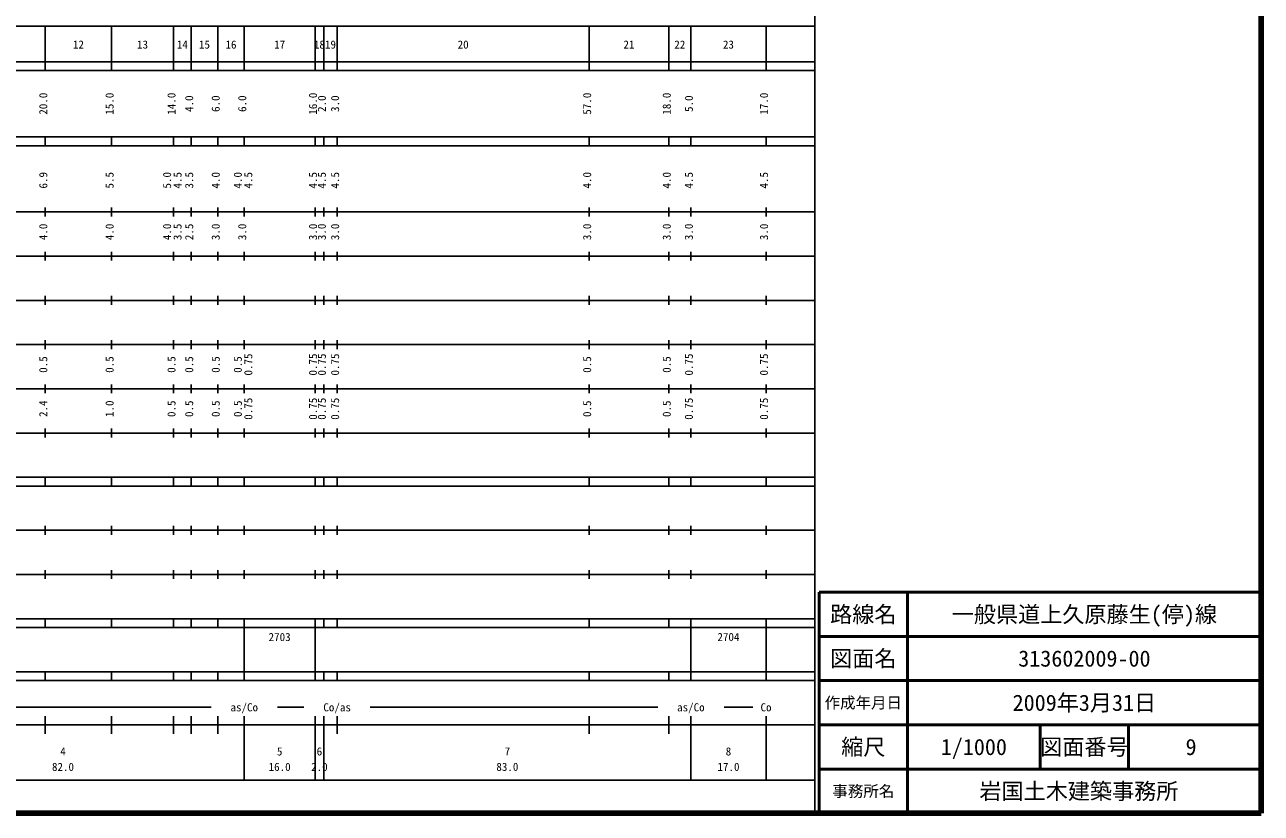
# Model space of a CAD drawing. Units: millimetres on the paper, enlarged 1000 times. Extents: x 40000 to 680000, y 20000 to 380000.
# Drawn here: x 400352 to 680000, y 20000 to 198357 of the extents above; entities that cross this region are included whole.
import ezdxf
from ezdxf.enums import TextEntityAlignment as Align

# ---------------------------------------------------------------- set-up
doc = ezdxf.new("R2010")
doc.units = ezdxf.units.MM
doc.header["$LTSCALE"] = 1000
for name, color, linetype, lineweight in [('M-TTL', 2, 'Continuous', 140), ('M-TTL-BAND', 7, 'Continuous', 25), ('M-TTL-FRAM', 2, 'Continuous', 50), ('M-TTL-LINE', 7, 'Continuous', 50)]:
    doc.layers.add(name, color=color, linetype=linetype, lineweight=lineweight)
doc.layers.add('M-TTL-TXT', color=7, linetype='Continuous')
doc.styles.add('ＭＳ ゴシック', font='')
doc.styles.get('ＭＳ ゴシック').set_extended_font_data('MS Gothic')

msp = doc.modelspace()

# ---------------------------------------------------------------- linework, layer by layer
at = {"layer": 'M-TTL'}
for p, q in [((680000, 20000), (680000, 380000)), ((40000, 20000), (680000, 20000))]:
    msp.add_line(p, q, dxfattribs=at)
at = {"layer": 'M-TTL-BAND'}
for p, q in [((579000, 20000), (579000, 370000)), ((68000, 198000), (579000, 198000)), ((405000, 188000), (405000, 198000)), ((420000, 188000), (420000, 198000)), ((434000, 188000), (434000, 198000)), ((438000, 188000), (438000, 198000)), ((444000, 188000), (444000, 198000)), ((450000, 188000), (450000, 198000)), ((466000, 188000), (466000, 198000)), ((468000, 188000), (468000, 198000)), ((471000, 188000), (471000, 198000)), ((528000, 188000), (528000, 198000)), ((546000, 188000), (546000, 198000)), ((551000, 188000), (551000, 198000)), ((568000, 188000), (568000, 198000)), ((40000, 190000), (579000, 190000)), ((40000, 188000), (579000, 188000)), ((40000, 173000), (579000, 173000)), ((40000, 171000), (579000, 171000)), ((405000, 171000), (405000, 173000)), ((420000, 171000), (420000, 173000)), ((434000, 171000), (434000, 173000)), ((438000, 171000), (438000, 173000)), ((444000, 171000), (444000, 173000)), ((450000, 171000), (450000, 173000)), ((466000, 171000), (466000, 173000)), ((468000, 171000), (468000, 173000)), ((471000, 171000), (471000, 173000)), ((528000, 171000), (528000, 173000)), ((546000, 171000), (546000, 173000)), ((551000, 171000), (551000, 173000)), ((568000, 171000), (568000, 173000)), ((405000, 155000), (405000, 157000)), ((420000, 155000), (420000, 157000)), ((434000, 155000), (434000, 157000)), ((438000, 155000), (438000, 157000)), ((444000, 155000), (444000, 157000)), ((450000, 155000), (450000, 157000)), ((466000, 155000), (466000, 157000)), ((468000, 155000), (468000, 157000)), ((471000, 155000), (471000, 157000)), ((528000, 155000), (528000, 157000)), ((546000, 155000), (546000, 157000)), ((551000, 155000), (551000, 157000)), ((568000, 155000), (568000, 157000)), ((40000, 156000), (579000, 156000)), ((46000, 146000), (579000, 146000)), ((405000, 145000), (405000, 147000)), ((420000, 145000), (420000, 147000)), ((434000, 145000), (434000, 147000)), ((438000, 145000), (438000, 147000)), ((444000, 145000), (444000, 147000)), ((450000, 145000), (450000, 147000)), ((466000, 145000), (466000, 147000)), ((468000, 145000), (468000, 147000)), ((471000, 145000), (471000, 147000)), ((528000, 145000), (528000, 147000)), ((546000, 145000), (546000, 147000)), ((551000, 145000), (551000, 147000)), ((568000, 145000), (568000, 147000)), ((52000, 136000), (579000, 136000)), ((405000, 135000), (405000, 137000)), ((420000, 135000), (420000, 137000)), ((434000, 135000), (434000, 137000)), ((438000, 135000), (438000, 137000)), ((444000, 135000), (444000, 137000)), ((450000, 135000), (450000, 137000)), ((466000, 135000), (466000, 137000)), ((468000, 135000), (468000, 137000)), ((471000, 135000), (471000, 137000)), ((528000, 135000), (528000, 137000)), ((546000, 135000), (546000, 137000)), ((551000, 135000), (551000, 137000)), ((568000, 135000), (568000, 137000)), ((46000, 126000), (579000, 126000)), ((405000, 125000), (405000, 127000)), ((420000, 125000), (420000, 127000)), ((434000, 125000), (434000, 127000)), ((438000, 125000), (438000, 127000)), ((444000, 125000), (444000, 127000)), ((450000, 125000), (450000, 127000)), ((466000, 125000), (466000, 127000)), ((468000, 125000), (468000, 127000)), ((471000, 125000), (471000, 127000)), ((528000, 125000), (528000, 127000)), ((546000, 125000), (546000, 127000)), ((551000, 125000), (551000, 127000)), ((568000, 125000), (568000, 127000)), ((52000, 116000), (579000, 116000)), ((405000, 115000), (405000, 117000)), ((420000, 115000), (420000, 117000)), ((434000, 115000), (434000, 117000)), ((438000, 115000), (438000, 117000)), ((444000, 115000), (444000, 117000)), ((450000, 115000), (450000, 117000)), ((466000, 115000), (466000, 117000)), ((468000, 115000), (468000, 117000)), ((471000, 115000), (471000, 117000)), ((528000, 115000), (528000, 117000)), ((546000, 115000), (546000, 117000)), ((551000, 115000), (551000, 117000)), ((568000, 115000), (568000, 117000)), ((405000, 105000), (405000, 107000)), ((420000, 105000), (420000, 107000)), ((434000, 105000), (434000, 107000)), ((438000, 105000), (438000, 107000)), ((444000, 105000), (444000, 107000)), ((450000, 105000), (450000, 107000)), ((466000, 105000), (466000, 107000)), ((468000, 105000), (468000, 107000)), ((471000, 105000), (471000, 107000)), ((528000, 105000), (528000, 107000)), ((546000, 105000), (546000, 107000)), ((551000, 105000), (551000, 107000)), ((568000, 105000), (568000, 107000)), ((46000, 106000), (579000, 106000)), ((40000, 96000), (579000, 96000)), ((405000, 94000), (405000, 96000)), ((420000, 94000), (420000, 96000)), ((434000, 94000), (434000, 96000)), ((438000, 94000), (438000, 96000)), ((444000, 94000), (444000, 96000)), ((450000, 94000), (450000, 96000)), ((466000, 94000), (466000, 96000)), ((468000, 94000), (468000, 96000)), ((471000, 94000), (471000, 96000)), ((528000, 94000), (528000, 96000)), ((546000, 94000), (546000, 96000)), ((551000, 94000), (551000, 96000)), ((568000, 94000), (568000, 96000)), ((40000, 94000), (579000, 94000)), ((49000, 84000), (579000, 84000)), ((405000, 83000), (405000, 85000)), ((420000, 83000), (420000, 85000)), ((434000, 83000), (434000, 85000)), ((438000, 83000), (438000, 85000)), ((444000, 83000), (444000, 85000)), ((450000, 83000), (450000, 85000)), ((466000, 83000), (466000, 85000)), ((468000, 83000), (468000, 85000)), ((471000, 83000), (471000, 85000)), ((528000, 83000), (528000, 85000)), ((546000, 83000), (546000, 85000)), ((551000, 83000), (551000, 85000)), ((568000, 83000), (568000, 85000)), ((40000, 74000), (579000, 74000)), ((405000, 73000), (405000, 75000)), ((420000, 73000), (420000, 75000)), ((434000, 73000), (434000, 75000)), ((438000, 73000), (438000, 75000)), ((444000, 73000), (444000, 75000)), ((450000, 73000), (450000, 75000)), ((466000, 73000), (466000, 75000)), ((468000, 73000), (468000, 75000)), ((471000, 73000), (471000, 75000)), ((528000, 73000), (528000, 75000)), ((546000, 73000), (546000, 75000)), ((551000, 73000), (551000, 75000)), ((568000, 73000), (568000, 75000)), ((40000, 64000), (579000, 64000)), ((40000, 62000), (579000, 62000)), ((405000, 62000), (405000, 64000)), ((420000, 62000), (420000, 64000)), ((434000, 62000), (434000, 64000)), ((438000, 62000), (438000, 64000)), ((444000, 62000), (444000, 64000)), ((450000, 62000), (450000, 64000)), ((450000, 52000), (450000, 62000)), ((466000, 62000), (466000, 64000)), ((466000, 52000), (466000, 62000)), ((468000, 62000), (468000, 64000)), ((471000, 62000), (471000, 64000)), ((528000, 62000), (528000, 64000)), ((546000, 62000), (546000, 64000)), ((551000, 62000), (551000, 64000)), ((551000, 52000), (551000, 62000)), ((568000, 62000), (568000, 64000)), ((568000, 52000), (568000, 62000)), ((40000, 52000), (579000, 52000)), ((405000, 50000), (405000, 52000)), ((420000, 50000), (420000, 52000)), ((434000, 50000), (434000, 52000)), ((438000, 50000), (438000, 52000)), ((444000, 50000), (444000, 52000)), ((450000, 50000), (450000, 52000)), ((466000, 50000), (466000, 52000)), ((468000, 50000), (468000, 52000)), ((471000, 50000), (471000, 52000)), ((528000, 50000), (528000, 52000)), ((546000, 50000), (546000, 52000)), ((551000, 50000), (551000, 52000)), ((568000, 50000), (568000, 52000)), ((40000, 50000), (579000, 50000)), ((71000, 44000), (442500, 44000)), ((405000, 38000), (405000, 42000)), ((420000, 38000), (420000, 42000)), ((434000, 38000), (434000, 42000)), ((438000, 38000), (438000, 42000)), ((444000, 38000), (444000, 42000)), ((450000, 27500), (450000, 42000)), ((457500, 44000), (463500, 44000)), ((466000, 27500), (466000, 42000)), ((468000, 27500), (468000, 42000)), ((471000, 38000), (471000, 42000)), ((478500, 44000), (543500, 44000)), ((528000, 38000), (528000, 42000)), ((546000, 38000), (546000, 42000)), ((551000, 27500), (551000, 42000)), ((558500, 44000), (565000, 44000)), ((568000, 27500), (568000, 42000)), ((40000, 40000), (579000, 40000)), ((68000, 27500), (579000, 27500))]:
    msp.add_line(p, q, dxfattribs=at)
at = {"layer": 'M-TTL-FRAM'}
for p, q in [((680000, 70000), (580000, 70000)), ((580000, 70000), (580000, 20000))]:
    msp.add_line(p, q, dxfattribs=at)
at = {"layer": 'M-TTL-LINE'}
for p, q in [((600000, 70000), (600000, 20000)), ((680000, 60000), (580000, 60000)), ((680000, 50000), (580000, 50000)), ((680000, 40000), (580000, 40000)), ((630000, 40000), (630000, 30000)), ((650000, 40000), (650000, 30000)), ((680000, 30000), (580000, 30000))]:
    msp.add_line(p, q, dxfattribs=at)

# ---------------------------------------------------------------- texts
at = {"layer": 'M-TTL-BAND', "style": 'ＭＳ ゴシック'}
for s, p in [('12', (412500, 192405)), ('13', (427000, 192405)), ('14', (436000, 192405)), ('15', (441000, 192405)), ('16', (447000, 192405)), ('17', (458000, 192405)), ('18', (467000, 192405)), ('19', (469500, 192405)), ('20', (499500, 192405)), ('21', (537000, 192405)), ('22', (548500, 192405)), ('23', (559500, 192405)), ('as/Co', (450000, 42500)), ('Co/as', (471000, 42500)), ('as/Co', (551000, 42500)), ('Co', (568000, 42500)), ('4', (409000, 32523)), ('5', (458000, 32523)), ('6', (467000, 32523)), ('7', (509500, 32523)), ('8', (559500, 32523)), ('82.0', (409000, 29033)), ('16.0', (458000, 29033)), ('2.0', (467000, 29033)), ('83.0', (509500, 29033)), ('17.0', (559500, 29033))]:
    msp.add_text(s, height=1833, dxfattribs=at).set_placement(p, align=Align.BOTTOM_CENTER)
for s, p in [('20.0', (406000, 180500)), ('15.0', (421000, 180500)), ('14.0', (435000, 180500)), ('4.0', (439000, 180500)), ('6.0', (445000, 180500)), ('6.0', (451000, 180500)), ('16.0', (467000, 180500)), ('2.0', (469000, 180500)), ('3.0', (472000, 180500)), ('57.0', (529000, 180500)), ('18.0', (547000, 180500)), ('5.0', (552000, 180500)), ('17.0', (569000, 180500)), ('6.9', (406000, 163174)), ('5.5', (421000, 163174)), ('5.0', (434000, 163174)), ('4.5', (436370, 163174)), ('3.5', (439000, 163174)), ('4.0', (445000, 163174)), ('4.0', (450000, 163174)), ('4.5', (452370, 163174)), ('4.5', (467000, 163174)), ('4.5', (469000, 163174)), ('4.5', (472000, 163174)), ('4.0', (529000, 163174)), ('4.0', (547000, 163174)), ('4.5', (552000, 163174)), ('4.5', (569000, 163174)), ('4.0', (406000, 151500)), ('4.0', (421000, 151500)), ('4.0', (434000, 151500)), ('3.5', (436370, 151500)), ('2.5', (439000, 151500)), ('3.0', (445000, 151500)), ('3.0', (451000, 151500)), ('3.0', (467000, 151500)), ('3.0', (469000, 151500)), ('3.0', (472000, 151500)), ('3.0', (529000, 151500)), ('3.0', (547000, 151500)), ('3.0', (552000, 151500)), ('3.0', (569000, 151500)), ('0.5', (406000, 121500)), ('0.5', (421000, 121500)), ('0.5', (435000, 121500)), ('0.5', (439000, 121500)), ('0.5', (445000, 121500)), ('0.5', (450000, 121500)), ('0.75', (452370, 121500)), ('0.75', (467000, 121500)), ('0.75', (469000, 121500)), ('0.75', (472000, 121500)), ('0.5', (529000, 121500)), ('0.5', (547000, 121500)), ('0.75', (552000, 121500)), ('0.75', (569000, 121500)), ('2.4', (406000, 111500)), ('1.0', (421000, 111500)), ('0.5', (435000, 111500)), ('0.5', (439000, 111500)), ('0.5', (445000, 111500)), ('0.5', (450000, 111500)), ('0.75', (452370, 111500)), ('0.75', (467000, 111500)), ('0.75', (469000, 111500)), ('0.75', (472000, 111500)), ('0.5', (529000, 111500)), ('0.5', (547000, 111500)), ('0.75', (552000, 111500)), ('0.75', (569000, 111500))]:
    msp.add_text(s, height=1833, rotation=90, dxfattribs=at).set_placement(p, align=Align.BOTTOM_CENTER)
for s, p in [('2703', (455500, 58405)), ('2704', (557000, 58405))]:
    msp.add_text(s, height=1833, dxfattribs=at).set_placement(p, align=Align.BOTTOM_LEFT)
at = {"layer": 'M-TTL-TXT', "style": 'ＭＳ ゴシック'}
for s, height, p in [('路線名', 3666, (590000, 65000)), ('路線名', 3666, (590000, 65000)), ('一般県道上久原藤生(停)線', 3666, (640000, 65000)), ('図面名', 3666, (590000, 55000)), ('図面名', 3666, (590000, 55000)), ('313602009-00', 3666, (640000, 55000)), ('作成年月日', 2566, (590000, 45000)), ('作成年月日', 2566, (590000, 45000)), ('2009年3月31日', 3666, (640000, 45000)), ('縮尺', 3666, (590000, 35000)), ('縮尺', 3666, (590000, 35000)), ('1/1000', 3666, (615000, 35000)), ('図面番号', 3666, (640000, 35000)), ('図面番号', 3666, (640000, 35000)), ('9', 3666, (664125, 35000)), ('事務所名', 2566, (590000, 25000)), ('事務所名', 2566, (590000, 25000)), ('岩国土木建築事務所 ', 3666, (640000, 25000))]:
    msp.add_text(s, height=height, dxfattribs=at).set_placement(p, align=Align.MIDDLE_CENTER)

doc.saveas('drawing.dxf')
